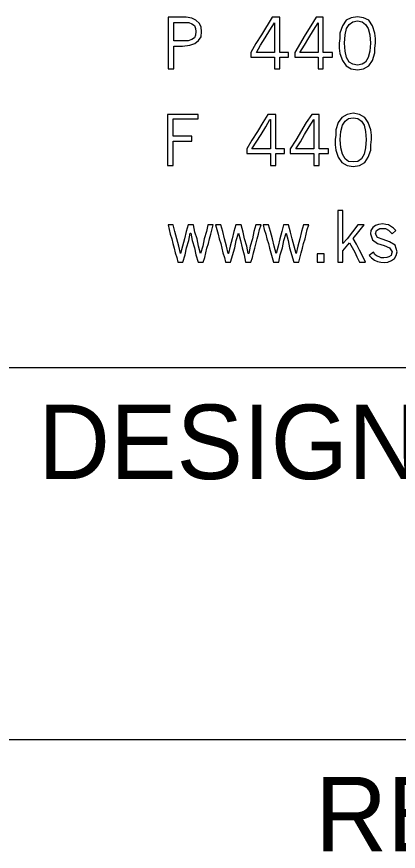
# Model space of a CAD drawing. Extents: x 0 to 34, y -3 to 22.
# Drawn here: x 32.021 to 32.533, y 2.35 to 3.471 of the extents above; entities that cross this region are included whole.
import ezdxf

# ---------------------------------------------------------------- set-up
doc = ezdxf.new("R2010")
doc.units = 0
for name, color, linetype in [('SH_Cut_Line', 7, 'Continuous'), ('SH_Data', 7, 'Continuous'), ('SH_Named_Boundary', 7, 'Continuous')]:
    doc.layers.add(name, color=color, linetype=linetype)

msp = doc.modelspace()

# ---------------------------------------------------------------- linework, layer by layer
at = {"layer": 'SH_Cut_Line'}
for p, q in [((32, 3), (33.5, 3)), ((32, 2.5), (33.5, 2.5))]:
    msp.add_line(p, q, dxfattribs=at)
at = {"layer": 'SH_Named_Boundary'}
for points in [[(32.232, 3.401), (32.232, 3.4315), (32.2438, 3.4315), (32.2536, 3.4329), (32.2605, 3.435), (32.2654, 3.4392), (32.2688, 3.444), (32.2695, 3.451), (32.2688, 3.4572), (32.2667, 3.4621), (32.2619, 3.4662), (32.2563, 3.469), (32.2487, 3.4704), (32.2244, 3.4704), (32.2244, 3.401)], [(32.3861, 3.4169), (32.3861, 3.4232), (32.3743, 3.4232), (32.3743, 3.4704), (32.3639, 3.4704), (32.35, 3.4468), (32.3424, 3.435), (32.3355, 3.4232), (32.3355, 3.4169), (32.3674, 3.4169), (32.3674, 3.401), (32.3743, 3.401), (32.3743, 3.4169)], [(32.4451, 3.4169), (32.4451, 3.4232), (32.4326, 3.4232), (32.4326, 3.4704), (32.4229, 3.4704), (32.416, 3.4586), (32.4083, 3.4468), (32.3945, 3.4232), (32.3945, 3.4169), (32.4257, 3.4169), (32.4257, 3.401), (32.4326, 3.401), (32.4326, 3.4169)], [(32.4541, 3.4357), (32.4541, 3.4287), (32.4548, 3.4218), (32.4583, 3.4121), (32.4632, 3.4051), (32.4701, 3.401), (32.4784, 3.3996), (32.4868, 3.401), (32.4937, 3.4051), (32.4986, 3.4121), (32.502, 3.4225), (32.502, 3.4287), (32.5027, 3.4357), (32.5027, 3.4419), (32.502, 3.4489), (32.4986, 3.4586), (32.4937, 3.4662), (32.4868, 3.4697), (32.4784, 3.4711), (32.4701, 3.4697), (32.4632, 3.4662), (32.4583, 3.4586), (32.4548, 3.4489), (32.4548, 3.4419)], [(32.4611, 3.4357), (32.4618, 3.4468), (32.4639, 3.4551), (32.4673, 3.4607), (32.4722, 3.4641), (32.4784, 3.4655), (32.4847, 3.4641), (32.4895, 3.4607), (32.493, 3.4551), (32.4951, 3.4468), (32.4958, 3.4357), (32.4951, 3.4246), (32.493, 3.4162), (32.4895, 3.41), (32.4847, 3.4072), (32.4784, 3.4058), (32.4722, 3.4072), (32.4673, 3.41), (32.4639, 3.4162), (32.4618, 3.4246)], [(32.232, 3.4634), (32.2522, 3.4634), (32.2563, 3.4614), (32.2598, 3.4593), (32.2612, 3.4551), (32.2619, 3.451), (32.2612, 3.4461), (32.2598, 3.4426), (32.2563, 3.4405), (32.2515, 3.4385), (32.232, 3.4385)], [(32.3674, 3.4627), (32.3674, 3.4232), (32.3431, 3.4232), (32.3486, 3.4329), (32.3549, 3.4426), (32.3611, 3.453)], [(32.4257, 3.4627), (32.4257, 3.4232), (32.4014, 3.4232), (32.4076, 3.4329), (32.4132, 3.4426), (32.4194, 3.453)], [(32.4486, 3.3059), (32.4486, 3.299), (32.4493, 3.292), (32.4528, 3.2823), (32.4576, 3.2754), (32.4646, 3.2712), (32.4729, 3.2698), (32.4812, 3.2712), (32.4882, 3.2754), (32.493, 3.2823), (32.4965, 3.292), (32.4965, 3.299), (32.4972, 3.3059), (32.4972, 3.3121), (32.4965, 3.3191), (32.493, 3.3288), (32.4882, 3.3357), (32.4812, 3.3399), (32.4729, 3.3413), (32.4646, 3.3399), (32.4576, 3.3357), (32.4528, 3.3288), (32.4493, 3.3191), (32.4493, 3.3121)], [(32.2237, 3.3399), (32.2237, 3.2712), (32.2314, 3.2712), (32.2314, 3.3038), (32.2563, 3.3038), (32.2563, 3.3108), (32.2314, 3.3108), (32.2314, 3.3337), (32.2647, 3.3337), (32.2647, 3.3399)], [(32.3806, 3.2872), (32.3806, 3.2934), (32.3688, 3.2934), (32.3688, 3.3399), (32.3584, 3.3399), (32.3514, 3.3288), (32.3445, 3.317), (32.3368, 3.3052), (32.3299, 3.2934), (32.3299, 3.2872), (32.3618, 3.2872), (32.3618, 3.2712), (32.3688, 3.2712), (32.3688, 3.2872)], [(32.3611, 3.333), (32.3618, 3.333), (32.3618, 3.2934), (32.3368, 3.2934), (32.3493, 3.3128), (32.3556, 3.3232)], [(32.4396, 3.2872), (32.4396, 3.2934), (32.4271, 3.2934), (32.4271, 3.3399), (32.4174, 3.3399), (32.4097, 3.3288), (32.3958, 3.3052), (32.3882, 3.2934), (32.3882, 3.2872), (32.4201, 3.2872), (32.4201, 3.2712), (32.4271, 3.2712), (32.4271, 3.2872)], [(32.4201, 3.333), (32.4201, 3.2934), (32.3958, 3.2934), (32.4021, 3.3031), (32.4076, 3.3128), (32.4139, 3.3232)], [(32.4555, 3.3059), (32.4562, 3.317), (32.4583, 3.3253), (32.4618, 3.3309), (32.4666, 3.3343), (32.4729, 3.335), (32.4791, 3.3343), (32.484, 3.3309), (32.4875, 3.3253), (32.4895, 3.317), (32.4902, 3.3059), (32.4895, 3.2948), (32.4875, 3.2865), (32.484, 3.2802), (32.4791, 3.2767), (32.4729, 3.276), (32.4666, 3.2767), (32.4618, 3.2802), (32.4583, 3.2865), (32.4562, 3.2948)], [(32.468, 3.1671), (32.475, 3.1546), (32.4777, 3.1483), (32.4812, 3.1414), (32.4895, 3.1414), (32.4854, 3.1497), (32.4812, 3.1574), (32.477, 3.1657), (32.4729, 3.1733), (32.4805, 3.1824), (32.4875, 3.1914), (32.4791, 3.1914), (32.4646, 3.1726), (32.459, 3.1664), (32.459, 3.2108), (32.4521, 3.2108), (32.4521, 3.1414), (32.459, 3.1414), (32.459, 3.1567)], [(32.2376, 3.1414), (32.2445, 3.1414), (32.2473, 3.1511), (32.2494, 3.1608), (32.2522, 3.1706), (32.2543, 3.1803), (32.2549, 3.1803), (32.257, 3.1706), (32.2598, 3.1608), (32.2619, 3.1511), (32.2647, 3.1414), (32.2716, 3.1414), (32.2737, 3.1476), (32.2765, 3.1601), (32.2785, 3.1664), (32.2799, 3.1726), (32.282, 3.1789), (32.2848, 3.1914), (32.2779, 3.1914), (32.2758, 3.1824), (32.273, 3.1726), (32.2709, 3.1629), (32.2681, 3.1532), (32.2654, 3.1629), (32.2633, 3.1726), (32.2605, 3.1817), (32.2584, 3.1914), (32.2515, 3.1914), (32.2487, 3.1824), (32.2466, 3.1726), (32.2411, 3.1532), (32.239, 3.1629), (32.2334, 3.1824), (32.2314, 3.1914), (32.2244, 3.1914), (32.2272, 3.1789), (32.2293, 3.1726), (32.2307, 3.1664), (32.2327, 3.1601), (32.2341, 3.1539), (32.2362, 3.1476)], [(32.3015, 3.1414), (32.3084, 3.1414), (32.3139, 3.1608), (32.316, 3.1706), (32.3188, 3.1803), (32.3216, 3.1706), (32.3237, 3.1608), (32.3264, 3.1511), (32.3285, 3.1414), (32.3355, 3.1414), (32.3375, 3.1476), (32.3389, 3.1539), (32.341, 3.1601), (32.3438, 3.1726), (32.3459, 3.1789), (32.3473, 3.1851), (32.3493, 3.1914), (32.3424, 3.1914), (32.3396, 3.1824), (32.3375, 3.1726), (32.3348, 3.1629), (32.3327, 3.1532), (32.332, 3.1532), (32.3299, 3.1629), (32.3271, 3.1726), (32.325, 3.1817), (32.3223, 3.1914), (32.3153, 3.1914), (32.3126, 3.1824), (32.3105, 3.1726), (32.3077, 3.1629), (32.3056, 3.1532), (32.3049, 3.1532), (32.3028, 3.1629), (32.3001, 3.1726), (32.298, 3.1824), (32.2952, 3.1914), (32.2883, 3.1914), (32.2897, 3.1851), (32.2917, 3.1789), (32.2931, 3.1726), (32.2952, 3.1664), (32.298, 3.1539), (32.3001, 3.1476)], [(32.366, 3.1414), (32.3729, 3.1414), (32.375, 3.1511), (32.3778, 3.1608), (32.3799, 3.1706), (32.3827, 3.1803), (32.3854, 3.1706), (32.3875, 3.1608), (32.3931, 3.1414), (32.4, 3.1414), (32.4028, 3.1539), (32.4049, 3.1601), (32.4063, 3.1664), (32.4083, 3.1726), (32.4111, 3.1851), (32.4132, 3.1914), (32.4063, 3.1914), (32.4035, 3.1824), (32.4014, 3.1726), (32.3986, 3.1629), (32.3965, 3.1532), (32.391, 3.1726), (32.3889, 3.1817), (32.3861, 3.1914), (32.3792, 3.1914), (32.3771, 3.1824), (32.3743, 3.1726), (32.3722, 3.1629), (32.3695, 3.1532), (32.3667, 3.1629), (32.3646, 3.1726), (32.3618, 3.1824), (32.3591, 3.1914), (32.3521, 3.1914), (32.3535, 3.1851), (32.3556, 3.1789), (32.357, 3.1726), (32.3591, 3.1664), (32.3604, 3.1601), (32.3625, 3.1539), (32.3639, 3.1476)], [(32.5055, 3.1664), (32.5145, 3.1636), (32.5215, 3.1608), (32.5249, 3.1553), (32.5242, 3.1525), (32.5235, 3.1504), (32.5208, 3.1483), (32.518, 3.1476), (32.5138, 3.147), (32.5104, 3.147), (32.5076, 3.1483), (32.5041, 3.1497), (32.502, 3.1518), (32.5, 3.1546), (32.4944, 3.1504), (32.4972, 3.147), (32.5013, 3.1442), (32.5055, 3.1421), (32.5097, 3.1414), (32.5145, 3.1407), (32.5194, 3.1414), (32.5242, 3.1435), (32.5284, 3.1463), (32.5305, 3.1504), (32.5319, 3.1553), (32.5291, 3.1643), (32.5215, 3.1685), (32.5131, 3.1719), (32.5055, 3.1747), (32.5027, 3.1796), (32.5041, 3.1837), (32.5083, 3.1865), (32.5159, 3.1865), (32.5201, 3.1844), (32.5249, 3.1796), (32.5298, 3.1837), (32.527, 3.1872), (32.5201, 3.1914), (32.5166, 3.1921), (32.5124, 3.1928), (32.5069, 3.1921), (32.5027, 3.1907), (32.4993, 3.1879), (32.4965, 3.1837), (32.4958, 3.1796), (32.4986, 3.1712)], [(32.434, 3.1525), (32.4243, 3.1525), (32.4243, 3.1414), (32.434, 3.1414)]]:
    msp.add_lwpolyline(points, close=True, dxfattribs=at)

# ---------------------------------------------------------------- texts
at = {"layer": 'SH_Data'}
for s, p in [('DESIGNER', (32.05, 2.85)), ('REVIEWER', (32.4218, 2.35))]:
    msp.add_text(s, height=0.1, dxfattribs=at).set_placement(p)

doc.saveas('drawing.dxf')
